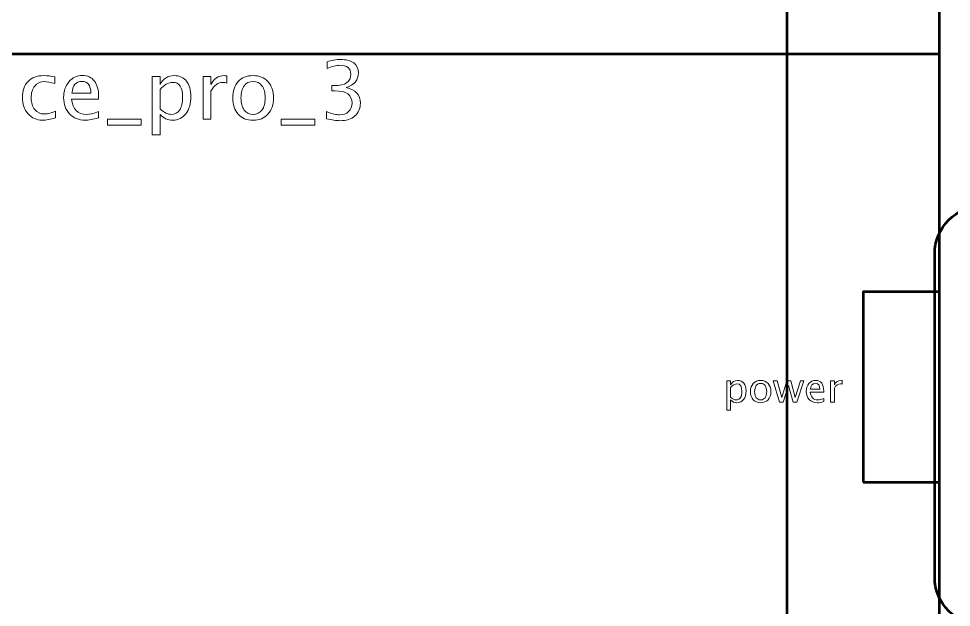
# Model space of a CAD drawing. Header units: centimetres. Extents: x -69 to 69, y -115 to 104.
# Drawn here: x 4.93 to 14.72, y -80.77 to -74.58 of the extents above; entities that cross this region are included whole.
import ezdxf

# ---------------------------------------------------------------- set-up
doc = ezdxf.new("R2010")
doc.units = ezdxf.units.CM
doc.header["$MEASUREMENT"] = 0
doc.layers.add('Layer 1', color=7, linetype='Continuous')

msp = doc.modelspace()

# ---------------------------------------------------------------- linework, layer by layer
at = {"layer": 'Layer 1', "color": 30, "lineweight": 53}
for points in [[(-14.6, -85.05), (14.6, -85.05), (14.6, -64.95), (-14.6, -64.95), (-14.6, -85.05)], [(13.8, -79.45), (14.6, -79.45), (14.6, -77.45), (13.8, -77.45), (13.8, -79.45)]]:
    msp.add_lwpolyline(points, close=True, dxfattribs=at)
at = {"layer": 'Layer 1', "lineweight": 53}
for points, knots in [([(-16.45, -86.45), (-16.45, -86.45), (-16.45, -74.95), (-16.45, -74.95), (-16.45, -74.95), (-16.45, -74.95), (-15.05, -74.95), (-15.05, -74.95), (-15.05, -74.95), (-14.77386, -74.95), (-14.55, -74.72614), (-14.55, -74.45), (-14.55, -74.45), (-14.55, -74.45), (-14.55, -68.05), (-14.55, -68.05), (-14.55, -68.05), (-14.55, -67.77386), (-14.77386, -67.55), (-15.05, -67.55), (-15.05, -67.55), (-15.05, -67.55), (-16.45, -67.55), (-16.45, -67.55), (-16.45, -67.55), (-16.45, -67.55), (-16.45, -63.55), (-16.45, -63.55), (-16.45, -63.55), (-16.45, -63.27386), (-16.22614, -63.05), (-15.95, -63.05), (-15.95, -63.05), (-15.95, -63.05), (15.95, -63.05), (15.95, -63.05), (15.95, -63.05), (16.22614, -63.05), (16.45, -63.27386), (16.45, -63.55), (16.45, -63.55), (16.45, -63.55), (16.45, -64.55), (16.45, -64.55), (16.45, -64.55), (16.45, -64.55), (15.05, -64.55), (15.05, -64.55), (15.05, -64.55), (14.77386, -64.55), (14.55, -64.77386), (14.55, -65.05), (14.55, -65.05), (14.55, -65.05), (14.55, -72.95), (14.55, -72.95), (14.55, -72.95), (14.55, -73.22614), (14.77386, -73.45), (15.05, -73.45), (15.05, -73.45), (15.05, -73.45), (16.45, -73.45), (16.45, -73.45), (16.45, -73.45), (16.45, -73.45), (16.45, -76.55), (16.45, -76.55), (16.45, -76.55), (16.45, -76.55), (15.05, -76.55), (15.05, -76.55), (15.05, -76.55), (14.77386, -76.55), (14.55, -76.77386), (14.55, -77.05), (14.55, -77.05), (14.55, -77.05), (14.55, -80.45), (14.55, -80.45), (14.55, -80.45), (14.55, -80.72614), (14.77386, -80.95), (15.05, -80.95), (15.05, -80.95), (15.05, -80.95), (16.45, -80.95), (16.45, -80.95), (16.45, -80.95), (16.45, -80.95), (16.45, -86.45), (16.45, -86.45), (16.45, -86.45), (16.45, -86.72614), (16.22614, -86.95), (15.95, -86.95), (15.95, -86.95), (15.95, -86.95), (-15.95, -86.95), (-15.95, -86.95), (-15.95, -86.95), (-16.22614, -86.95), (-16.45, -86.72614), (-16.45, -86.45)], [0, 0, 0, 0, 0.037037, 0.037037, 0.037037, 0.037037, 0.0740741, 0.0740741, 0.0740741, 0.0740741, 0.1111111, 0.1111111, 0.1111111, 0.1111111, 0.1481481, 0.1481481, 0.1481481, 0.1481481, 0.1851852, 0.1851852, 0.1851852, 0.1851852, 0.2222222, 0.2222222, 0.2222222, 0.2222222, 0.2592593, 0.2592593, 0.2592593, 0.2592593, 0.2962963, 0.2962963, 0.2962963, 0.2962963, 0.3333333, 0.3333333, 0.3333333, 0.3333333, 0.3703704, 0.3703704, 0.3703704, 0.3703704, 0.4074074, 0.4074074, 0.4074074, 0.4074074, 0.4444444, 0.4444444, 0.4444444, 0.4444444, 0.4814815, 0.4814815, 0.4814815, 0.4814815, 0.5185185, 0.5185185, 0.5185185, 0.5185185, 0.5555556, 0.5555556, 0.5555556, 0.5555556, 0.5925926, 0.5925926, 0.5925926, 0.5925926, 0.6296296, 0.6296296, 0.6296296, 0.6296296, 0.6666667, 0.6666667, 0.6666667, 0.6666667, 0.7037037, 0.7037037, 0.7037037, 0.7037037, 0.7407407, 0.7407407, 0.7407407, 0.7407407, 0.7777778, 0.7777778, 0.7777778, 0.7777778, 0.8148148, 0.8148148, 0.8148148, 0.8148148, 0.8518519, 0.8518519, 0.8518519, 0.8518519, 0.8888889, 0.8888889, 0.8888889, 0.8888889, 0.9259259, 0.9259259, 0.9259259, 0.9259259, 1, 1, 1, 1]), ([(-13, -66.25), (-13, -66.25), (13, -66.25), (13, -66.25), (13, -66.25), (13, -66.25), (13, -83.75), (13, -83.75), (13, -83.75), (13, -83.75), (-13, -83.75), (-13, -83.75), (-13, -83.75), (-13, -83.75), (-13, -66.25), (-13, -66.25)], [0, 0, 0, 0, 0.2, 0.2, 0.2, 0.2, 0.4, 0.4, 0.4, 0.4, 0.6, 0.6, 0.6, 0.6, 1, 1, 1, 1])]:
    msp.add_open_spline(points, degree=3, knots=knots, dxfattribs=at)
at = {"layer": 'Layer 1', "color": 30, "lineweight": 53}
msp.add_open_spline([(-14.6, -74.95), (-14.6, -74.95), (14.6, -74.95), (14.6, -74.95)], degree=3, dxfattribs=at)
at = {"layer": 'Layer 1', "color": 30, "lineweight": 9}
for points, knots in [([(8.1639, -75.63301), (8.1639, -75.63301), (8.1639, -75.55681), (8.1639, -75.55681), (8.1639, -75.55681), (8.22204, -75.57995), (8.26762, -75.59152), (8.30106, -75.59152), (8.30106, -75.59152), (8.34043, -75.59152), (8.37218, -75.58023), (8.39659, -75.55751), (8.39659, -75.55751), (8.42101, -75.53479), (8.43314, -75.50516), (8.43314, -75.46875), (8.43314, -75.46875), (8.43314, -75.38239), (8.37303, -75.33921), (8.2528, -75.33921), (8.2528, -75.33921), (8.2528, -75.33921), (8.22063, -75.33921), (8.22063, -75.33921), (8.22063, -75.33921), (8.22063, -75.33921), (8.22063, -75.2846), (8.22063, -75.2846), (8.22063, -75.2846), (8.22063, -75.2846), (8.24913, -75.28418), (8.24913, -75.28418), (8.24913, -75.28418), (8.36216, -75.28418), (8.41875, -75.24439), (8.41875, -75.16466), (8.41875, -75.16466), (8.41875, -75.10214), (8.38121, -75.07082), (8.30628, -75.07082), (8.30628, -75.07082), (8.26607, -75.07082), (8.22147, -75.08239), (8.17237, -75.10553), (8.17237, -75.10553), (8.17237, -75.10553), (8.17237, -75.03441), (8.17237, -75.03441), (8.17237, -75.03441), (8.22049, -75.01804), (8.26691, -75.00986), (8.3115, -75.00986), (8.3115, -75.00986), (8.37218, -75.00986), (8.41889, -75.02199), (8.45134, -75.04626), (8.45134, -75.04626), (8.4838, -75.07039), (8.50003, -75.10553), (8.50003, -75.15153), (8.50003, -75.15153), (8.50003, -75.22336), (8.45755, -75.27458), (8.37246, -75.30506), (8.37246, -75.30506), (8.4711, -75.32806), (8.52035, -75.38211), (8.52035, -75.46748), (8.52035, -75.46748), (8.52035, -75.52506), (8.5013, -75.57035), (8.46334, -75.60323), (8.46334, -75.60323), (8.42538, -75.63611), (8.37317, -75.65248), (8.30685, -75.65248), (8.30685, -75.65248), (8.26903, -75.65248), (8.22147, -75.64599), (8.1639, -75.63301)], [0, 0, 0, 0, 0.047619, 0.047619, 0.047619, 0.047619, 0.0952381, 0.0952381, 0.0952381, 0.0952381, 0.1428571, 0.1428571, 0.1428571, 0.1428571, 0.1904762, 0.1904762, 0.1904762, 0.1904762, 0.2380952, 0.2380952, 0.2380952, 0.2380952, 0.2857143, 0.2857143, 0.2857143, 0.2857143, 0.3333333, 0.3333333, 0.3333333, 0.3333333, 0.3809524, 0.3809524, 0.3809524, 0.3809524, 0.4285714, 0.4285714, 0.4285714, 0.4285714, 0.4761905, 0.4761905, 0.4761905, 0.4761905, 0.5238095, 0.5238095, 0.5238095, 0.5238095, 0.5714286, 0.5714286, 0.5714286, 0.5714286, 0.6190476, 0.6190476, 0.6190476, 0.6190476, 0.6666667, 0.6666667, 0.6666667, 0.6666667, 0.7142857, 0.7142857, 0.7142857, 0.7142857, 0.7619048, 0.7619048, 0.7619048, 0.7619048, 0.8095238, 0.8095238, 0.8095238, 0.8095238, 0.8571429, 0.8571429, 0.8571429, 0.8571429, 0.9047619, 0.9047619, 0.9047619, 0.9047619, 1, 1, 1, 1]), ([(5.31892, -75.62369), (5.26629, -75.6395), (5.22085, -75.6474), (5.18261, -75.6474), (5.18261, -75.6474), (5.12193, -75.6474), (5.0717, -75.62496), (5.03176, -75.58023), (5.03176, -75.58023), (4.99183, -75.53536), (4.97179, -75.47877), (4.97179, -75.41061), (4.97179, -75.41061), (4.97179, -75.3378), (4.99155, -75.28093), (5.03106, -75.24029), (5.03106, -75.24029), (5.07057, -75.19951), (5.12574, -75.17919), (5.19658, -75.17919), (5.19658, -75.17919), (5.23144, -75.17919), (5.27066, -75.18399), (5.31384, -75.19358), (5.31384, -75.19358), (5.31384, -75.19358), (5.31384, -75.26217), (5.31384, -75.26217), (5.31384, -75.26217), (5.26798, -75.24862), (5.23059, -75.24185), (5.2018, -75.24185), (5.2018, -75.24185), (5.16003, -75.24185), (5.12659, -75.25751), (5.10161, -75.28869), (5.10161, -75.28869), (5.07664, -75.31988), (5.06408, -75.36151), (5.06408, -75.41344), (5.06408, -75.41344), (5.06408, -75.46381), (5.07706, -75.50445), (5.10288, -75.53564), (5.10288, -75.53564), (5.12871, -75.56668), (5.16243, -75.58221), (5.20434, -75.58221), (5.20434, -75.58221), (5.24145, -75.58221), (5.27955, -75.57261), (5.31892, -75.55342), (5.31892, -75.55342), (5.31892, -75.55342), (5.31892, -75.62369), (5.31892, -75.62369)], [0, 0, 0, 0, 0.0666667, 0.0666667, 0.0666667, 0.0666667, 0.1333333, 0.1333333, 0.1333333, 0.1333333, 0.2, 0.2, 0.2, 0.2, 0.2666667, 0.2666667, 0.2666667, 0.2666667, 0.3333333, 0.3333333, 0.3333333, 0.3333333, 0.4, 0.4, 0.4, 0.4, 0.4666667, 0.4666667, 0.4666667, 0.4666667, 0.5333333, 0.5333333, 0.5333333, 0.5333333, 0.6, 0.6, 0.6, 0.6, 0.6666667, 0.6666667, 0.6666667, 0.6666667, 0.7333333, 0.7333333, 0.7333333, 0.7333333, 0.8, 0.8, 0.8, 0.8, 0.8666667, 0.8666667, 0.8666667, 0.8666667, 1, 1, 1, 1]), ([(5.77034, -75.62285), (5.71573, -75.63922), (5.66903, -75.6474), (5.63008, -75.6474), (5.63008, -75.6474), (5.56362, -75.6474), (5.50957, -75.62539), (5.46794, -75.5815), (5.46794, -75.5815), (5.42631, -75.53762), (5.40543, -75.48075), (5.40543, -75.41076), (5.40543, -75.41076), (5.40543, -75.34288), (5.42377, -75.28714), (5.4606, -75.24354), (5.4606, -75.24354), (5.49743, -75.20008), (5.54457, -75.17834), (5.602, -75.17834), (5.602, -75.17834), (5.65633, -75.17834), (5.69838, -75.19768), (5.72801, -75.23634), (5.72801, -75.23634), (5.75764, -75.27501), (5.77246, -75.32976), (5.77246, -75.40074), (5.77246, -75.40074), (5.77246, -75.40074), (5.77204, -75.42557), (5.77204, -75.42557), (5.77204, -75.42557), (5.77204, -75.42557), (5.4884, -75.42557), (5.4884, -75.42557), (5.4884, -75.42557), (5.50026, -75.53282), (5.55261, -75.58644), (5.64532, -75.58644), (5.64532, -75.58644), (5.67933, -75.58644), (5.72096, -75.57684), (5.77034, -75.55765), (5.77034, -75.55765), (5.77034, -75.55765), (5.77034, -75.62285), (5.77034, -75.62285)], [0, 0, 0, 0, 0.0769231, 0.0769231, 0.0769231, 0.0769231, 0.1538462, 0.1538462, 0.1538462, 0.1538462, 0.2307692, 0.2307692, 0.2307692, 0.2307692, 0.3076923, 0.3076923, 0.3076923, 0.3076923, 0.3846154, 0.3846154, 0.3846154, 0.3846154, 0.4615385, 0.4615385, 0.4615385, 0.4615385, 0.5384615, 0.5384615, 0.5384615, 0.5384615, 0.6153846, 0.6153846, 0.6153846, 0.6153846, 0.6923077, 0.6923077, 0.6923077, 0.6923077, 0.7692308, 0.7692308, 0.7692308, 0.7692308, 0.8461538, 0.8461538, 0.8461538, 0.8461538, 1, 1, 1, 1]), ([(6.33607, -75.80065), (6.33607, -75.80065), (6.33607, -75.1885), (6.33607, -75.1885), (6.33607, -75.1885), (6.33607, -75.1885), (6.41735, -75.1885), (6.41735, -75.1885), (6.41735, -75.1885), (6.41735, -75.1885), (6.41735, -75.27331), (6.41735, -75.27331), (6.41735, -75.27331), (6.45065, -75.21052), (6.50075, -75.17919), (6.56749, -75.17919), (6.56749, -75.17919), (6.62154, -75.17919), (6.66401, -75.19881), (6.69506, -75.23818), (6.69506, -75.23818), (6.7261, -75.27755), (6.74163, -75.33131), (6.74163, -75.39947), (6.74163, -75.39947), (6.74163, -75.47369), (6.72399, -75.53366), (6.68885, -75.5791), (6.68885, -75.5791), (6.65371, -75.62468), (6.60743, -75.6474), (6.55014, -75.6474), (6.55014, -75.6474), (6.49694, -75.6474), (6.45263, -75.62708), (6.41735, -75.5863), (6.41735, -75.5863), (6.41735, -75.5863), (6.41735, -75.80065), (6.41735, -75.80065), (6.41735, -75.80065), (6.41735, -75.80065), (6.33607, -75.80065), (6.33607, -75.80065)], [0, 0, 0, 0, 0.0833333, 0.0833333, 0.0833333, 0.0833333, 0.1666667, 0.1666667, 0.1666667, 0.1666667, 0.25, 0.25, 0.25, 0.25, 0.3333333, 0.3333333, 0.3333333, 0.3333333, 0.4166667, 0.4166667, 0.4166667, 0.4166667, 0.5, 0.5, 0.5, 0.5, 0.5833333, 0.5833333, 0.5833333, 0.5833333, 0.6666667, 0.6666667, 0.6666667, 0.6666667, 0.75, 0.75, 0.75, 0.75, 0.8333333, 0.8333333, 0.8333333, 0.8333333, 1, 1, 1, 1]), ([(6.86891, -75.63724), (6.86891, -75.63724), (6.86891, -75.1885), (6.86891, -75.1885), (6.86891, -75.1885), (6.86891, -75.1885), (6.95019, -75.1885), (6.95019, -75.1885), (6.95019, -75.1885), (6.95019, -75.1885), (6.95019, -75.27331), (6.95019, -75.27331), (6.95019, -75.27331), (6.98251, -75.21052), (7.02935, -75.17919), (7.09088, -75.17919), (7.09088, -75.17919), (7.0992, -75.17919), (7.10795, -75.1799), (7.11698, -75.18131), (7.11698, -75.18131), (7.11698, -75.18131), (7.11698, -75.25737), (7.11698, -75.25737), (7.11698, -75.25737), (7.10287, -75.25271), (7.09046, -75.25031), (7.07973, -75.25031), (7.07973, -75.25031), (7.02808, -75.25031), (6.9849, -75.28079), (6.95019, -75.34189), (6.95019, -75.34189), (6.95019, -75.34189), (6.95019, -75.63724), (6.95019, -75.63724), (6.95019, -75.63724), (6.95019, -75.63724), (6.86891, -75.63724), (6.86891, -75.63724)], [0, 0, 0, 0, 0.0909091, 0.0909091, 0.0909091, 0.0909091, 0.1818182, 0.1818182, 0.1818182, 0.1818182, 0.2727273, 0.2727273, 0.2727273, 0.2727273, 0.3636364, 0.3636364, 0.3636364, 0.3636364, 0.4545455, 0.4545455, 0.4545455, 0.4545455, 0.5454545, 0.5454545, 0.5454545, 0.5454545, 0.6363636, 0.6363636, 0.6363636, 0.6363636, 0.7272727, 0.7272727, 0.7272727, 0.7272727, 0.8181818, 0.8181818, 0.8181818, 0.8181818, 1, 1, 1, 1]), ([(7.39399, -75.6474), (7.32809, -75.6474), (7.27588, -75.62637), (7.23749, -75.58432), (7.23749, -75.58432), (7.19897, -75.54227), (7.17978, -75.48512), (7.17978, -75.41301), (7.17978, -75.41301), (7.17978, -75.34105), (7.19897, -75.28404), (7.23749, -75.24213), (7.23749, -75.24213), (7.27588, -75.20022), (7.32809, -75.17919), (7.39399, -75.17919), (7.39399, -75.17919), (7.45989, -75.17919), (7.5121, -75.20022), (7.55048, -75.24213), (7.55048, -75.24213), (7.589, -75.28404), (7.6082, -75.34105), (7.6082, -75.41301), (7.6082, -75.41301), (7.6082, -75.48512), (7.589, -75.54227), (7.55048, -75.58432), (7.55048, -75.58432), (7.5121, -75.62637), (7.45989, -75.6474), (7.39399, -75.6474)], [0, 0, 0, 0, 0.1111111, 0.1111111, 0.1111111, 0.1111111, 0.2222222, 0.2222222, 0.2222222, 0.2222222, 0.3333333, 0.3333333, 0.3333333, 0.3333333, 0.4444444, 0.4444444, 0.4444444, 0.4444444, 0.5555556, 0.5555556, 0.5555556, 0.5555556, 0.6666667, 0.6666667, 0.6666667, 0.6666667, 0.7777778, 0.7777778, 0.7777778, 0.7777778, 1, 1, 1, 1]), ([(5.49264, -75.36461), (5.49264, -75.36461), (5.69076, -75.36461), (5.69076, -75.36461), (5.69076, -75.36461), (5.69076, -75.28107), (5.65957, -75.23931), (5.59734, -75.23931), (5.59734, -75.23931), (5.53469, -75.23931), (5.49983, -75.28107), (5.49264, -75.36461)], [0, 0, 0, 0, 0.25, 0.25, 0.25, 0.25, 0.5, 0.5, 0.5, 0.5, 1, 1, 1, 1]), ([(6.41735, -75.53028), (6.45926, -75.56767), (6.4992, -75.58644), (6.53715, -75.58644), (6.53715, -75.58644), (6.57455, -75.58644), (6.60348, -75.57078), (6.6238, -75.53959), (6.6238, -75.53959), (6.64426, -75.50841), (6.65442, -75.46452), (6.65442, -75.40779), (6.65442, -75.40779), (6.65442, -75.30281), (6.6197, -75.25031), (6.55028, -75.25031), (6.55028, -75.25031), (6.50484, -75.25031), (6.46053, -75.27487), (6.41735, -75.32411), (6.41735, -75.32411), (6.41735, -75.32411), (6.41735, -75.53028), (6.41735, -75.53028)], [0, 0, 0, 0, 0.1428571, 0.1428571, 0.1428571, 0.1428571, 0.2857143, 0.2857143, 0.2857143, 0.2857143, 0.4285714, 0.4285714, 0.4285714, 0.4285714, 0.5714286, 0.5714286, 0.5714286, 0.5714286, 0.7142857, 0.7142857, 0.7142857, 0.7142857, 1, 1, 1, 1]), ([(7.39385, -75.58644), (7.43406, -75.58644), (7.46539, -75.57134), (7.48769, -75.541), (7.48769, -75.541), (7.50984, -75.5108), (7.52099, -75.46805), (7.52099, -75.41301), (7.52099, -75.41301), (7.52099, -75.35812), (7.50984, -75.31551), (7.48769, -75.28531), (7.48769, -75.28531), (7.46539, -75.25525), (7.43406, -75.24015), (7.39385, -75.24015), (7.39385, -75.24015), (7.35349, -75.24015), (7.32216, -75.25525), (7.30015, -75.28531), (7.30015, -75.28531), (7.27799, -75.31551), (7.26699, -75.35812), (7.26699, -75.41301), (7.26699, -75.41301), (7.26699, -75.46805), (7.27799, -75.5108), (7.30015, -75.541), (7.30015, -75.541), (7.32216, -75.57134), (7.35349, -75.58644), (7.39385, -75.58644)], [0, 0, 0, 0, 0.1111111, 0.1111111, 0.1111111, 0.1111111, 0.2222222, 0.2222222, 0.2222222, 0.2222222, 0.3333333, 0.3333333, 0.3333333, 0.3333333, 0.4444444, 0.4444444, 0.4444444, 0.4444444, 0.5555556, 0.5555556, 0.5555556, 0.5555556, 0.6666667, 0.6666667, 0.6666667, 0.6666667, 0.7777778, 0.7777778, 0.7777778, 0.7777778, 1, 1, 1, 1]), ([(5.86701, -75.6982), (5.86701, -75.6982), (5.86701, -75.63724), (5.86701, -75.63724), (5.86701, -75.63724), (5.86701, -75.63724), (6.21922, -75.63724), (6.21922, -75.63724), (6.21922, -75.63724), (6.21922, -75.63724), (6.21922, -75.6982), (6.21922, -75.6982), (6.21922, -75.6982), (6.21922, -75.6982), (5.86701, -75.6982), (5.86701, -75.6982)], [0, 0, 0, 0, 0.2, 0.2, 0.2, 0.2, 0.4, 0.4, 0.4, 0.4, 0.6, 0.6, 0.6, 0.6, 1, 1, 1, 1]), ([(7.68976, -75.6982), (7.68976, -75.6982), (7.68976, -75.63724), (7.68976, -75.63724), (7.68976, -75.63724), (7.68976, -75.63724), (8.04197, -75.63724), (8.04197, -75.63724), (8.04197, -75.63724), (8.04197, -75.63724), (8.04197, -75.6982), (8.04197, -75.6982), (8.04197, -75.6982), (8.04197, -75.6982), (7.68976, -75.6982), (7.68976, -75.6982)], [0, 0, 0, 0, 0.2, 0.2, 0.2, 0.2, 0.4, 0.4, 0.4, 0.4, 0.6, 0.6, 0.6, 0.6, 1, 1, 1, 1]), ([(12.36744, -78.69235), (12.36744, -78.69235), (12.36744, -78.38629), (12.36744, -78.38629), (12.36744, -78.38629), (12.36744, -78.38629), (12.40808, -78.38629), (12.40808, -78.38629), (12.40808, -78.38629), (12.40808, -78.38629), (12.40808, -78.42869), (12.40808, -78.42869), (12.40808, -78.42869), (12.42473, -78.39729), (12.44978, -78.38163), (12.48315, -78.38163), (12.48315, -78.38163), (12.51017, -78.38163), (12.53141, -78.39144), (12.54693, -78.41112), (12.54693, -78.41112), (12.56245, -78.43081), (12.57021, -78.45769), (12.57021, -78.49176), (12.57021, -78.49176), (12.57021, -78.52888), (12.5614, -78.55886), (12.54383, -78.58158), (12.54383, -78.58158), (12.52626, -78.60437), (12.50312, -78.61573), (12.47447, -78.61573), (12.47447, -78.61573), (12.44787, -78.61573), (12.42572, -78.60557), (12.40808, -78.58518), (12.40808, -78.58518), (12.40808, -78.58518), (12.40808, -78.69235), (12.40808, -78.69235), (12.40808, -78.69235), (12.40808, -78.69235), (12.36744, -78.69235), (12.36744, -78.69235)], [0, 0, 0, 0, 0.0833333, 0.0833333, 0.0833333, 0.0833333, 0.1666667, 0.1666667, 0.1666667, 0.1666667, 0.25, 0.25, 0.25, 0.25, 0.3333333, 0.3333333, 0.3333333, 0.3333333, 0.4166667, 0.4166667, 0.4166667, 0.4166667, 0.5, 0.5, 0.5, 0.5, 0.5833333, 0.5833333, 0.5833333, 0.5833333, 0.6666667, 0.6666667, 0.6666667, 0.6666667, 0.75, 0.75, 0.75, 0.75, 0.8333333, 0.8333333, 0.8333333, 0.8333333, 1, 1, 1, 1]), ([(12.40808, -78.55717), (12.42903, -78.57587), (12.449, -78.58525), (12.46798, -78.58525), (12.46798, -78.58525), (12.48668, -78.58525), (12.50114, -78.57742), (12.5113, -78.56183), (12.5113, -78.56183), (12.52153, -78.54623), (12.52661, -78.52429), (12.52661, -78.49593), (12.52661, -78.49593), (12.52661, -78.44343), (12.50926, -78.41719), (12.47454, -78.41719), (12.47454, -78.41719), (12.45182, -78.41719), (12.42967, -78.42946), (12.40808, -78.45409), (12.40808, -78.45409), (12.40808, -78.45409), (12.40808, -78.55717), (12.40808, -78.55717)], [0, 0, 0, 0, 0.1428571, 0.1428571, 0.1428571, 0.1428571, 0.2857143, 0.2857143, 0.2857143, 0.2857143, 0.4285714, 0.4285714, 0.4285714, 0.4285714, 0.5714286, 0.5714286, 0.5714286, 0.5714286, 0.7142857, 0.7142857, 0.7142857, 0.7142857, 1, 1, 1, 1]), ([(12.72318, -78.61573), (12.69023, -78.61573), (12.66413, -78.60522), (12.64494, -78.58419), (12.64494, -78.58419), (12.62568, -78.56317), (12.61608, -78.53459), (12.61608, -78.49854), (12.61608, -78.49854), (12.61608, -78.46256), (12.62568, -78.43405), (12.64494, -78.4131), (12.64494, -78.4131), (12.66413, -78.39214), (12.69023, -78.38163), (12.72318, -78.38163), (12.72318, -78.38163), (12.75613, -78.38163), (12.78224, -78.39214), (12.80143, -78.4131), (12.80143, -78.4131), (12.82069, -78.43405), (12.83028, -78.46256), (12.83028, -78.49854), (12.83028, -78.49854), (12.83028, -78.53459), (12.82069, -78.56317), (12.80143, -78.58419), (12.80143, -78.58419), (12.78224, -78.60522), (12.75613, -78.61573), (12.72318, -78.61573)], [0, 0, 0, 0, 0.1111111, 0.1111111, 0.1111111, 0.1111111, 0.2222222, 0.2222222, 0.2222222, 0.2222222, 0.3333333, 0.3333333, 0.3333333, 0.3333333, 0.4444444, 0.4444444, 0.4444444, 0.4444444, 0.5555556, 0.5555556, 0.5555556, 0.5555556, 0.6666667, 0.6666667, 0.6666667, 0.6666667, 0.7777778, 0.7777778, 0.7777778, 0.7777778, 1, 1, 1, 1]), ([(12.72311, -78.58525), (12.74322, -78.58525), (12.75888, -78.5777), (12.77003, -78.56253), (12.77003, -78.56253), (12.78111, -78.54743), (12.78668, -78.52605), (12.78668, -78.49854), (12.78668, -78.49854), (12.78668, -78.47109), (12.78111, -78.44978), (12.77003, -78.43469), (12.77003, -78.43469), (12.75888, -78.41966), (12.74322, -78.41211), (12.72311, -78.41211), (12.72311, -78.41211), (12.70293, -78.41211), (12.68727, -78.41966), (12.67626, -78.43469), (12.67626, -78.43469), (12.66519, -78.44978), (12.65968, -78.47109), (12.65968, -78.49854), (12.65968, -78.49854), (12.65968, -78.52605), (12.66519, -78.54743), (12.67626, -78.56253), (12.67626, -78.56253), (12.68727, -78.5777), (12.70293, -78.58525), (12.72311, -78.58525)], [0, 0, 0, 0, 0.1111111, 0.1111111, 0.1111111, 0.1111111, 0.2222222, 0.2222222, 0.2222222, 0.2222222, 0.3333333, 0.3333333, 0.3333333, 0.3333333, 0.4444444, 0.4444444, 0.4444444, 0.4444444, 0.5555556, 0.5555556, 0.5555556, 0.5555556, 0.6666667, 0.6666667, 0.6666667, 0.6666667, 0.7777778, 0.7777778, 0.7777778, 0.7777778, 1, 1, 1, 1]), ([(12.92018, -78.61065), (12.92018, -78.61065), (12.85583, -78.38629), (12.85583, -78.38629), (12.85583, -78.38629), (12.85583, -78.38629), (12.89548, -78.38629), (12.89548, -78.38629), (12.89548, -78.38629), (12.89548, -78.38629), (12.9448, -78.56049), (12.9448, -78.56049), (12.9448, -78.56049), (12.9448, -78.56049), (12.998, -78.38629), (12.998, -78.38629), (12.998, -78.38629), (12.998, -78.38629), (13.03864, -78.38629), (13.03864, -78.38629), (13.03864, -78.38629), (13.03864, -78.38629), (13.08542, -78.5602), (13.08542, -78.5602), (13.08542, -78.5602), (13.08542, -78.5602), (13.142, -78.38629), (13.142, -78.38629), (13.142, -78.38629), (13.142, -78.38629), (13.17671, -78.38629), (13.17671, -78.38629), (13.17671, -78.38629), (13.17671, -78.38629), (13.10348, -78.61065), (13.10348, -78.61065), (13.10348, -78.61065), (13.10348, -78.61065), (13.06284, -78.61065), (13.06284, -78.61065), (13.06284, -78.61065), (13.06284, -78.61065), (13.01472, -78.43567), (13.01472, -78.43567), (13.01472, -78.43567), (13.01472, -78.43567), (12.96082, -78.61065), (12.96082, -78.61065), (12.96082, -78.61065), (12.96082, -78.61065), (12.92018, -78.61065), (12.92018, -78.61065)], [0, 0, 0, 0, 0.0714286, 0.0714286, 0.0714286, 0.0714286, 0.1428571, 0.1428571, 0.1428571, 0.1428571, 0.2142857, 0.2142857, 0.2142857, 0.2142857, 0.2857143, 0.2857143, 0.2857143, 0.2857143, 0.3571429, 0.3571429, 0.3571429, 0.3571429, 0.4285714, 0.4285714, 0.4285714, 0.4285714, 0.5, 0.5, 0.5, 0.5, 0.5714286, 0.5714286, 0.5714286, 0.5714286, 0.6428571, 0.6428571, 0.6428571, 0.6428571, 0.7142857, 0.7142857, 0.7142857, 0.7142857, 0.7857143, 0.7857143, 0.7857143, 0.7857143, 0.8571429, 0.8571429, 0.8571429, 0.8571429, 1, 1, 1, 1]), ([(13.38479, -78.60345), (13.35748, -78.61164), (13.33413, -78.61573), (13.31465, -78.61573), (13.31465, -78.61573), (13.28142, -78.61573), (13.2544, -78.60472), (13.23359, -78.58278), (13.23359, -78.58278), (13.21277, -78.56084), (13.20233, -78.5324), (13.20233, -78.49741), (13.20233, -78.49741), (13.20233, -78.46347), (13.2115, -78.4356), (13.22992, -78.4138), (13.22992, -78.4138), (13.24833, -78.39207), (13.2719, -78.38121), (13.30061, -78.38121), (13.30061, -78.38121), (13.32778, -78.38121), (13.3488, -78.39087), (13.36362, -78.4102), (13.36362, -78.4102), (13.37844, -78.42954), (13.38584, -78.45691), (13.38584, -78.4924), (13.38584, -78.4924), (13.38584, -78.4924), (13.38563, -78.50482), (13.38563, -78.50482), (13.38563, -78.50482), (13.38563, -78.50482), (13.24382, -78.50482), (13.24382, -78.50482), (13.24382, -78.50482), (13.24974, -78.55844), (13.27592, -78.58525), (13.32227, -78.58525), (13.32227, -78.58525), (13.33928, -78.58525), (13.36009, -78.58045), (13.38479, -78.57086), (13.38479, -78.57086), (13.38479, -78.57086), (13.38479, -78.60345), (13.38479, -78.60345)], [0, 0, 0, 0, 0.0769231, 0.0769231, 0.0769231, 0.0769231, 0.1538462, 0.1538462, 0.1538462, 0.1538462, 0.2307692, 0.2307692, 0.2307692, 0.2307692, 0.3076923, 0.3076923, 0.3076923, 0.3076923, 0.3846154, 0.3846154, 0.3846154, 0.3846154, 0.4615385, 0.4615385, 0.4615385, 0.4615385, 0.5384615, 0.5384615, 0.5384615, 0.5384615, 0.6153846, 0.6153846, 0.6153846, 0.6153846, 0.6923077, 0.6923077, 0.6923077, 0.6923077, 0.7692308, 0.7692308, 0.7692308, 0.7692308, 0.8461538, 0.8461538, 0.8461538, 0.8461538, 1, 1, 1, 1]), ([(13.24593, -78.47434), (13.24593, -78.47434), (13.34499, -78.47434), (13.34499, -78.47434), (13.34499, -78.47434), (13.34499, -78.43257), (13.3294, -78.41168), (13.29828, -78.41168), (13.29828, -78.41168), (13.26696, -78.41168), (13.24953, -78.43257), (13.24593, -78.47434)], [0, 0, 0, 0, 0.25, 0.25, 0.25, 0.25, 0.5, 0.5, 0.5, 0.5, 1, 1, 1, 1]), ([(13.45598, -78.61065), (13.45598, -78.61065), (13.45598, -78.38629), (13.45598, -78.38629), (13.45598, -78.38629), (13.45598, -78.38629), (13.49662, -78.38629), (13.49662, -78.38629), (13.49662, -78.38629), (13.49662, -78.38629), (13.49662, -78.42869), (13.49662, -78.42869), (13.49662, -78.42869), (13.51278, -78.39729), (13.5362, -78.38163), (13.56696, -78.38163), (13.56696, -78.38163), (13.57113, -78.38163), (13.5755, -78.38198), (13.58002, -78.38269), (13.58002, -78.38269), (13.58002, -78.38269), (13.58002, -78.42072), (13.58002, -78.42072), (13.58002, -78.42072), (13.57296, -78.41839), (13.56675, -78.41719), (13.56139, -78.41719), (13.56139, -78.41719), (13.53557, -78.41719), (13.51398, -78.43243), (13.49662, -78.46298), (13.49662, -78.46298), (13.49662, -78.46298), (13.49662, -78.61065), (13.49662, -78.61065), (13.49662, -78.61065), (13.49662, -78.61065), (13.45598, -78.61065), (13.45598, -78.61065)], [0, 0, 0, 0, 0.0909091, 0.0909091, 0.0909091, 0.0909091, 0.1818182, 0.1818182, 0.1818182, 0.1818182, 0.2727273, 0.2727273, 0.2727273, 0.2727273, 0.3636364, 0.3636364, 0.3636364, 0.3636364, 0.4545455, 0.4545455, 0.4545455, 0.4545455, 0.5454545, 0.5454545, 0.5454545, 0.5454545, 0.6363636, 0.6363636, 0.6363636, 0.6363636, 0.7272727, 0.7272727, 0.7272727, 0.7272727, 0.8181818, 0.8181818, 0.8181818, 0.8181818, 1, 1, 1, 1])]:
    msp.add_open_spline(points, degree=3, knots=knots, dxfattribs=at)

doc.saveas('drawing.dxf')
